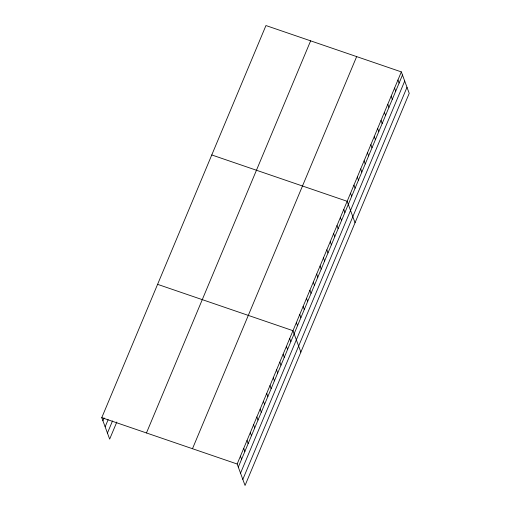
<?xml version="1.0" encoding="UTF-8"?>
<svg xmlns="http://www.w3.org/2000/svg" width="511" height="511" viewBox="0 0 511 511"><rect width="100%" height="100%" fill="white"/><g stroke="black" fill="none" stroke-linecap="round" stroke-linejoin="round"><path stroke-width="0.77" d="M116.827 421.99L109.661 439.102L101.772 417.659L265.95 25.55L401.339 71.898L409.228 93.341L245.05 485.45L237.161 464.007L401.339 71.898M102.915 420.764L104.11 417.915M105.145 426.819L108.128 419.684M107.438 433.053L112.509 420.93M146.453 432.958L310.631 40.848M192.481 448.715L356.659 56.606M238.305 467.118L402.483 75.008M240.528 473.167L404.706 81.057M242.821 479.401L406.999 87.292M211.771 154.948L347.161 201.296L355.049 222.739M157.592 284.34L292.982 330.694L300.87 352.13M101.772 417.659L237.161 464.007M397.954 79.984L399.097 83.095M394.569 88.071L395.712 91.182M391.177 96.157L392.32 99.268M387.792 104.25L388.935 107.355M384.406 112.337L385.55 115.441M381.021 120.424L382.164 123.528M377.635 128.51L378.779 131.614M374.25 136.597L375.393 139.701M370.865 144.683L372.008 147.788M367.479 152.77L368.616 155.881M364.088 160.856L365.231 163.967M360.702 168.943L361.845 172.054M357.317 177.036L358.46 180.14M353.931 185.123L355.075 188.227M350.546 193.209L351.689 196.313M343.775 209.382L344.919 212.487M340.39 217.469L341.527 220.573M336.998 225.555L338.141 228.666M333.613 233.642L334.756 236.753M330.227 241.729L331.371 244.839M326.842 249.822L327.985 252.926M323.457 257.908L324.6 261.012M320.071 265.995L321.215 269.099M316.686 274.081L317.829 277.186M313.294 282.168L314.437 285.272M309.909 290.254L311.052 293.359M306.523 298.341L307.667 301.452M303.138 306.428L304.281 309.538M299.753 314.514L300.896 317.625M296.367 322.601L297.511 325.711M289.699 338.531L290.842 341.642M286.416 346.375L287.552 349.479M283.126 354.219L284.269 357.323M279.843 362.063L280.986 365.167M276.56 369.9L277.703 373.011M273.276 377.744L274.42 380.848M269.993 385.588L271.137 388.692M266.71 393.432L267.853 396.536M263.427 401.269L264.57 404.38M260.144 409.113L261.287 412.217M256.861 416.957L258.004 420.061M253.577 424.794L254.721 427.905M250.294 432.638L251.438 435.749M247.011 440.482L248.154 443.586M243.728 448.326L244.871 451.43M240.445 456.163L241.588 459.274"/></g></svg>
